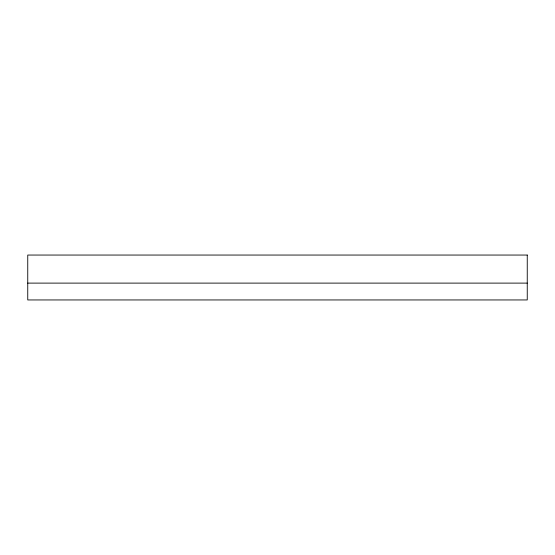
<?xml version="1.0" encoding="UTF-8"?>
<svg xmlns="http://www.w3.org/2000/svg" width="555" height="555" viewBox="0 0 555 555"><rect width="100%" height="100%" fill="white"/><g stroke="black" fill="none" stroke-linecap="round" stroke-linejoin="round"><path stroke-width="0.83" d="M27.75 283.112L527.25 283.112M527.25 255.05L27.75 255.05L27.75 299.95L527.25 299.95L527.25 255.05"/></g></svg>
